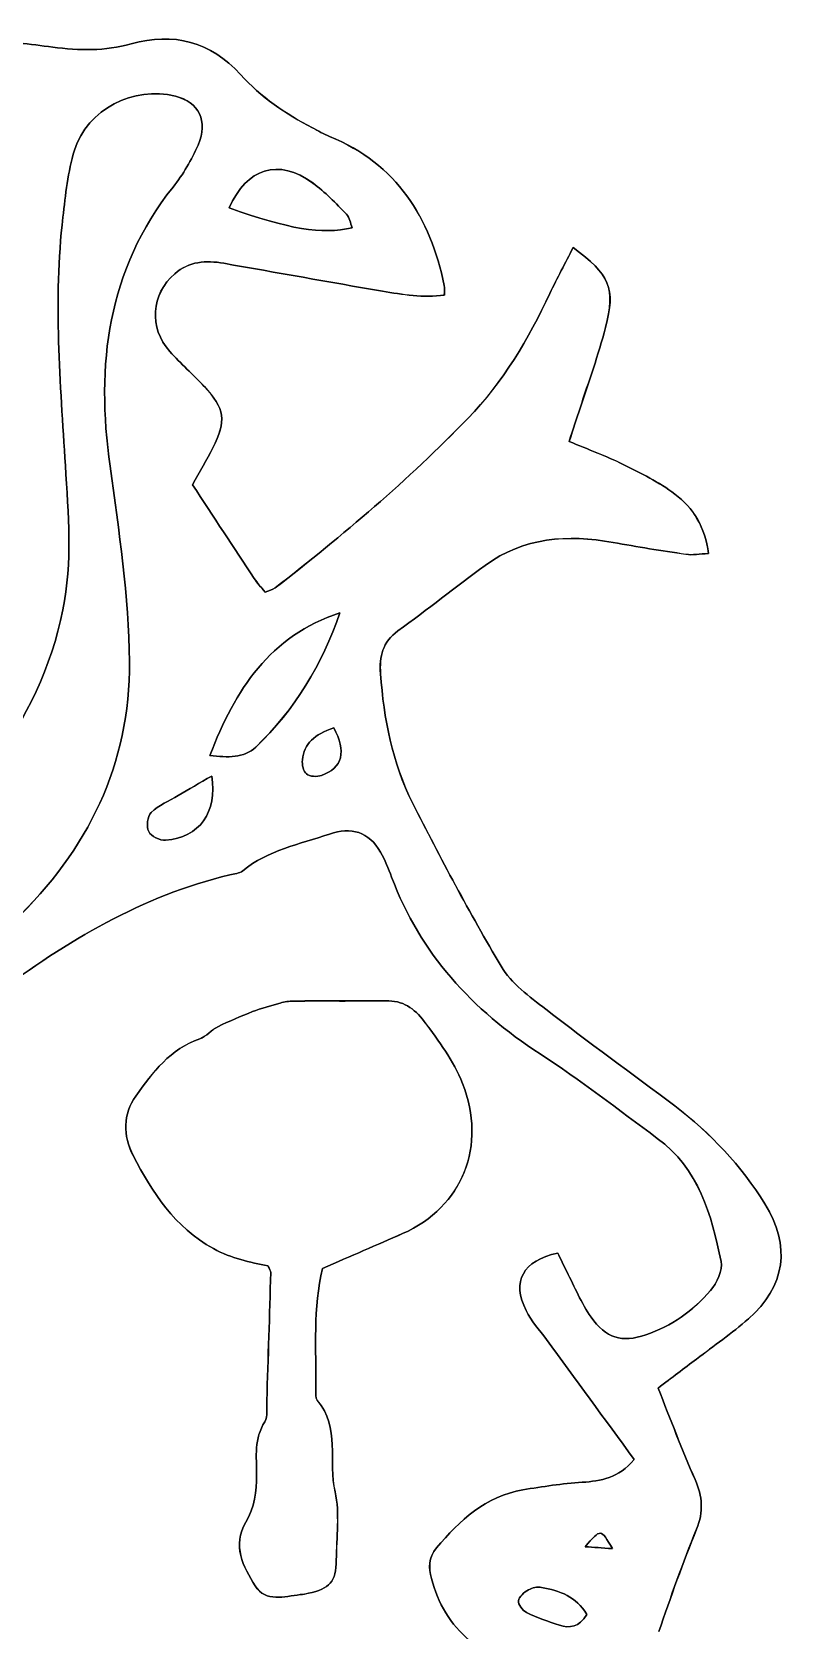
# Model space of a CAD drawing. Extents: x 0 to 300, y 0 to 232.
# Drawn here: x 148.93 to 168.01, y 104.66 to 144.8 of the extents above; entities that cross this region are included whole.
import ezdxf

# ---------------------------------------------------------------- set-up
doc = ezdxf.new("R2010")
doc.units = 0
doc.layers.get('0').update_dxf_attribs({"linetype": 'CONTINUOUS'})

msp = doc.modelspace()

# ---------------------------------------------------------------- linework, layer by layer
at = {"color": 7}
for points in [[(156.978714, 139.884373)], [(156.978714, 139.884373)], [(156.670218, 130.208814)], [(156.670218, 130.208814)], [(156.516256, 127.327037)], [(156.516256, 127.327037)], [(153.450039, 126.113801)], [(153.450039, 126.113801)], [(156.23466, 113.747344)], [(156.23466, 113.747344)], [(164.065824, 108.948198)], [(164.065824, 108.948198)], [(163.518659, 106.707595)], [(163.518659, 106.707595)], [(162.871475, 105.053506)], [(162.871475, 105.053506)]]:
    msp.add_lwpolyline(points, close=True, dxfattribs=at)
for points in [[(149.45347, 144.419952), (148.887274, 144.494501), (148.315497, 144.573628), (147.746582, 144.570766)], [(147.747012, 144.57048), (148.315926, 144.573342), (148.887703, 144.494071), (149.453899, 144.419666)], [(151.425784, 144.502513), (150.770731, 144.318503), (150.118539, 144.332526), (149.45347, 144.419952)], [(149.453899, 144.419666), (150.118969, 144.33224), (150.77116, 144.318217), (151.426214, 144.502227)], [(154.171342, 143.73299), (153.420277, 144.560464), (152.49064, 144.801709), (151.425784, 144.502513)], [(151.426214, 144.502227), (152.491069, 144.801423), (153.420707, 144.560178), (154.171771, 143.732704)], [(155.982827, 142.394552), (155.306739, 142.74297), (154.687172, 143.164362), (154.171342, 143.73299)], [(154.171771, 143.732704), (154.687601, 143.164075), (155.307312, 142.742684), (155.983256, 142.394266)], [(152.536284, 143.189116), (151.487884, 143.455544), (150.323297, 142.863735), (150.000779, 141.830646)], [(150.000779, 141.830359), (150.323297, 142.863449), (151.487884, 143.455258), (152.536284, 143.18883)], [(153.106773, 141.962286), (153.367764, 142.566114), (153.125088, 143.039446), (152.536284, 143.189116)], [(152.536284, 143.18883), (153.125088, 143.03916), (153.367907, 142.565828), (153.106773, 141.962)], [(156.409799, 142.174341), (156.26199, 142.234008), (156.125198, 142.321149), (155.982827, 142.394552)], [(155.983256, 142.394266), (156.125628, 142.320862), (156.262419, 142.233865), (156.410228, 142.174055)], [(159.292577, 138.432038), (158.934573, 140.143218), (158.103379, 141.490384), (156.409799, 142.174341)], [(156.410228, 142.174055), (158.103952, 141.489955), (158.935145, 140.142932), (159.293007, 138.431751)], [(150.000779, 141.830646), (149.832508, 141.291493), (149.777992, 140.712705), (149.711313, 140.147081)], [(149.711313, 140.146795), (149.778135, 140.712419), (149.832651, 141.29135), (150.000779, 141.830359)], [(152.477189, 140.904728), (152.730597, 141.223813), (152.945085, 141.588256), (153.106773, 141.962286)], [(153.106773, 141.962), (152.944942, 141.58797), (152.730454, 141.223526), (152.477189, 140.904442)], [(155.988836, 141.00818), (155.132602, 141.637764), (154.320868, 141.385501), (153.890319, 140.381601)], [(153.890319, 140.381458), (154.320868, 141.385358), (155.132602, 141.637764), (155.988836, 141.008037)], [(150.894072, 133.893454), (150.54079, 136.441265), (150.819667, 138.818087), (152.477189, 140.904728)], [(152.477189, 140.904442), (150.819667, 138.817801), (150.54079, 136.441122), (150.894072, 133.893167)], [(156.836199, 140.222488), (156.566622, 140.497502), (156.297332, 140.781244), (155.988836, 141.00818)], [(155.988836, 141.008037), (156.297332, 140.781101), (156.566622, 140.497359), (156.836199, 140.222345)], [(149.711313, 140.147081), (149.466491, 138.06645), (149.646495, 135.988823), (149.773413, 133.910481)], [(149.773413, 133.910195), (149.646495, 135.988537), (149.466491, 138.066307), (149.711313, 140.146795)], [(153.890319, 140.381601), (155.375851, 139.857186), (156.207044, 139.702223), (156.978714, 139.884373)], [(156.978714, 139.884373), (156.206901, 139.702223), (155.375851, 139.857186), (153.890319, 140.381458)], [(156.978714, 139.884373), (156.93078, 140.003994), (156.914038, 140.143075), (156.836199, 140.222488)], [(156.836199, 140.222345), (156.914038, 140.143075), (156.93078, 140.003994), (156.978714, 139.884373)], [(162.530355, 139.386143), (162.332466, 138.997375), (162.128423, 138.620627), (161.94613, 138.233719)], [(161.946559, 138.233433), (162.128852, 138.620483), (162.332895, 138.997089), (162.530785, 139.385857)], [(163.345666, 137.375911), (163.605083, 138.364071), (163.448975, 138.716495), (162.530355, 139.386143)], [(162.530785, 139.385857), (163.449405, 138.716066), (163.605656, 138.363642), (163.346096, 137.375625)], [(152.520831, 138.729087), (152.882699, 139.040874), (153.304806, 139.070636), (153.750666, 138.992081)], [(153.751095, 138.991795), (153.305378, 139.07035), (152.883271, 139.040588), (152.52126, 138.728801)], [(153.750666, 138.992081), (155.079231, 138.757704), (156.40708, 138.519035), (157.736933, 138.292241)], [(157.737362, 138.291955), (156.407509, 138.518605), (155.07966, 138.757275), (153.751095, 138.991795)], [(152.396202, 136.777091), (151.863345, 137.374051), (151.924873, 138.215404), (152.520831, 138.729087)], [(152.52126, 138.728801), (151.925302, 138.215117), (151.863774, 137.373764), (152.396631, 136.776804)], [(157.736933, 138.292241), (158.247325, 138.205244), (158.761438, 138.119964), (159.294294, 138.194656)], [(159.294724, 138.19437), (158.761867, 138.119678), (158.247897, 138.204958), (157.737362, 138.291955)], [(159.294294, 138.194656), (159.294294, 138.296963), (159.306171, 138.367219), (159.292577, 138.432038)], [(159.293007, 138.431751), (159.3066, 138.366933), (159.294724, 138.296677), (159.294724, 138.19437)], [(161.94613, 138.233719), (161.406691, 137.089164), (160.774675, 136.008998), (159.884529, 135.092954)], [(159.884959, 135.092668), (160.775247, 136.008569), (161.407264, 137.088878), (161.946559, 138.233433)], [(162.704063, 135.350368), (162.921127, 136.024738), (163.166092, 136.691811), (163.345666, 137.375911)], [(163.346096, 137.375625), (163.166521, 136.691381), (162.921413, 136.024452), (162.704492, 135.350082)], [(153.26374, 135.897247), (152.982001, 136.19773), (152.670071, 136.470169), (152.396202, 136.777091)], [(152.396631, 136.776804), (152.6705, 136.469882), (152.982573, 136.197301), (153.264169, 135.896961)], [(153.477941, 134.354338), (153.82407, 135.034288), (153.781859, 135.344501), (153.26374, 135.897247)], [(153.264169, 135.896961), (153.782288, 135.344215), (153.824499, 135.034002), (153.478371, 134.354051)], [(162.430051, 134.518602), (162.534934, 134.836828), (162.621216, 135.092954), (162.704063, 135.350368)], [(162.704492, 135.350082), (162.621645, 135.092668), (162.535363, 134.836542), (162.43048, 134.518316)], [(159.884529, 135.092954), (158.381827, 133.54661), (156.743764, 132.155373), (155.040597, 130.837969)], [(155.041026, 130.837683), (156.744051, 132.155087), (158.382256, 133.546324), (159.884959, 135.092668)], [(163.784515, 133.941245), (163.360547, 134.151011), (162.913829, 134.314846), (162.430051, 134.518602)], [(162.43048, 134.518316), (162.914258, 134.314559), (163.360977, 134.150868), (163.784944, 133.940959)], [(152.967406, 133.430137), (153.148698, 133.756519), (153.323264, 134.050277), (153.477941, 134.354338)], [(153.478371, 134.354051), (153.323693, 134.049991), (153.148984, 133.756233), (152.967836, 133.429851)], [(149.773413, 133.910481), (149.847246, 132.701394), (149.953131, 131.489159), (149.710312, 130.284794)], [(149.710312, 130.284507), (149.953131, 131.488873), (149.847246, 132.701108), (149.773413, 133.910195)], [(151.382, 128.987136), (151.366976, 130.62434), (151.119721, 132.26555), (150.894072, 133.893454)], [(150.894072, 133.893167), (151.119721, 132.265264), (151.366976, 130.624053), (151.382, 128.986849)], [(165.087038, 133.196333), (164.689685, 133.49424), (164.232664, 133.719316), (163.784515, 133.941245)], [(163.784944, 133.940959), (164.233093, 133.719173), (164.689971, 133.493954), (165.087467, 133.196046)], [(154.519617, 131.07163), (154.002785, 131.852028), (153.489961, 132.635145), (152.967406, 133.430137)], [(152.967836, 133.429851), (153.490247, 132.634715), (154.003072, 131.851599), (154.520046, 131.071344)], [(165.93297, 131.70193), (165.845973, 132.362706), (165.550497, 132.848774), (165.087038, 133.196333)], [(165.087467, 133.196046), (165.550927, 132.848488), (165.846402, 132.36242), (165.933399, 131.701643)], [(160.318942, 131.403163), (161.292937, 132.11445), (162.389557, 132.184849), (163.533969, 131.98052)], [(163.534398, 131.980234), (162.389987, 132.184563), (161.293366, 132.114164), (160.319371, 131.402877)], [(163.533969, 131.98052), (164.141804, 131.87206), (164.751212, 131.769896), (165.362195, 131.681468)], [(165.362624, 131.681182), (164.751498, 131.76961), (164.142233, 131.871774), (163.534398, 131.980234)], [(165.362195, 131.681468), (165.530608, 131.657), (165.70775, 131.691913), (165.93297, 131.70193)], [(165.933399, 131.701643), (165.70818, 131.691627), (165.530895, 131.656714), (165.362624, 131.681182)], [(158.126846, 129.756372), (158.867465, 130.291662), (159.580898, 130.864154), (160.318942, 131.403163)], [(160.319371, 131.402877), (159.581327, 130.863868), (158.867751, 130.291376), (158.127275, 129.756086)], [(154.791053, 130.733372), (154.687601, 130.861149), (154.593593, 130.959736), (154.519617, 131.07163)], [(154.520046, 131.071344), (154.594165, 130.95945), (154.688173, 130.860863), (154.791482, 130.733086)], [(155.040597, 130.837969), (154.975349, 130.787459), (154.88363, 130.771147), (154.791053, 130.733372)], [(154.791482, 130.733086), (154.88406, 130.770861), (154.975779, 130.787173), (155.041026, 130.837683)], [(149.710312, 130.284794), (149.420131, 128.846338), (148.794839, 127.558123), (147.925585, 126.387241)], [(147.925585, 126.386954), (148.794696, 127.557837), (149.419988, 128.846052), (149.710312, 130.284507)], [(156.670218, 130.208814), (154.909815, 129.633031), (154.037126, 128.281572), (153.406112, 126.630918)], [(153.406255, 126.630918), (154.037126, 128.281572), (154.909815, 129.633031), (156.670218, 130.208814)], [(154.556247, 126.840827), (155.545552, 127.777333), (156.219636, 128.919885), (156.670218, 130.208814)], [(156.670218, 130.208814), (156.219636, 128.919885), (155.545552, 127.777333), (154.55639, 126.840827)], [(157.690859, 128.679927), (157.658378, 129.118633), (157.741655, 129.478068), (158.126846, 129.756372)], [(158.127275, 129.756086), (157.742227, 129.477782), (157.65895, 129.118347), (157.691288, 128.679641)], [(148.479761, 122.469369), (150.337606, 124.244795), (151.405609, 126.414141), (151.382, 128.987136)], [(151.382, 128.986849), (151.405609, 126.413998), (150.337606, 124.244509), (148.479761, 122.469083)], [(158.495581, 125.435853), (157.98476, 126.446479), (157.773993, 127.551255), (157.690859, 128.679927)], [(157.691288, 128.679641), (157.774422, 127.550826), (157.985189, 126.446049), (158.496011, 125.435567)], [(156.516256, 127.327037), (156.020745, 127.156334), (155.776352, 126.922101), (155.727702, 126.520169)], [(155.727702, 126.520169), (155.776352, 126.922101), (156.020745, 127.156334), (156.516256, 127.327037)], [(156.208904, 126.127394), (156.739472, 126.312263), (156.840348, 126.733369), (156.516256, 127.327037)], [(156.516256, 127.327037), (156.840491, 126.733369), (156.739615, 126.312406), (156.208904, 126.127394)], [(153.406112, 126.630918), (153.855835, 126.580122), (154.250183, 126.551075), (154.556247, 126.840827)], [(154.55639, 126.840827), (154.250326, 126.551075), (153.855835, 126.580122), (153.406255, 126.630918)], [(155.727702, 126.520169), (155.713536, 126.402837), (155.751025, 126.228557), (155.831726, 126.164597)], [(155.831726, 126.164597), (155.751168, 126.228557), (155.71368, 126.402837), (155.727702, 126.520169)], [(152.29089, 124.501065), (153.144119, 124.562592), (153.596418, 125.208488), (153.450039, 126.113801)], [(153.450039, 126.113801), (153.596275, 125.208488), (153.144119, 124.562592), (152.29089, 124.501065)], [(153.450039, 126.113801), (153.143833, 125.9358), (152.87583, 125.781552), (152.609545, 125.624729)], [(152.609545, 125.624729), (152.87583, 125.781552), (153.143833, 125.9358), (153.450039, 126.113801)], [(155.831726, 126.164597), (155.916577, 126.097203), (156.096295, 126.088045), (156.208904, 126.127394)], [(156.208904, 126.127394), (156.096295, 126.088188), (155.916577, 126.097346), (155.831726, 126.164597)], [(152.609545, 125.624729), (152.377171, 125.487794), (152.116466, 125.379191), (151.928021, 125.196182)], [(151.928021, 125.196182), (152.116323, 125.379048), (152.377171, 125.487794), (152.609545, 125.624729)], [(160.719014, 121.337263), (159.928314, 122.67427), (159.196709, 124.048909), (158.495581, 125.435853)], [(158.496011, 125.435567), (159.197138, 124.048623), (159.928743, 122.673984), (160.719443, 121.336977)], [(151.865635, 124.71684), (151.802962, 124.841326), (151.832581, 125.103462), (151.928021, 125.196182)], [(151.928021, 125.196182), (151.832581, 125.103462), (151.803105, 124.841326), (151.865635, 124.71684)], [(157.693578, 124.199294), (157.393524, 124.710974), (156.958538, 124.847765), (156.406365, 124.655742)], [(156.406508, 124.655742), (156.958682, 124.847765), (157.393667, 124.710974), (157.693721, 124.199294)], [(151.865635, 124.71684), (151.92473, 124.599366), (152.148518, 124.490762), (152.29089, 124.501065)], [(152.29089, 124.501065), (152.148518, 124.490762), (151.92473, 124.599366), (151.865635, 124.71684)], [(156.406365, 124.655742), (155.659879, 124.396182), (154.864314, 124.258389), (154.227862, 123.733402)], [(154.228005, 123.733402), (154.864314, 124.258389), (155.660022, 124.396182), (156.406508, 124.655742)], [(157.970022, 123.573144), (157.889464, 123.786487), (157.808334, 124.003693), (157.693578, 124.199294)], [(157.693721, 124.199294), (157.808477, 124.00355), (157.889607, 123.786487), (157.970165, 123.573144)], [(153.903912, 123.629234), (151.69579, 123.109541), (149.803891, 121.952109), (148.009863, 120.633274)], [(148.010006, 120.633274), (149.804034, 121.952109), (151.696076, 123.109541), (153.904055, 123.629234)], [(154.227862, 123.733402), (154.146588, 123.666294), (154.014948, 123.655276), (153.903912, 123.629234)], [(153.904055, 123.629234), (154.014948, 123.655276), (154.146588, 123.666294), (154.228005, 123.733402)], [(161.698732, 119.135293), (159.991559, 120.238067), (158.692899, 121.655918), (157.970022, 123.573144)], [(157.970165, 123.573144), (158.693042, 121.656061), (159.991702, 120.238067), (161.698875, 119.135293)], [(161.843107, 120.254379), (161.431875, 120.572605), (160.974711, 120.90471), (160.719014, 121.337263)], [(160.719443, 121.336977), (160.97514, 120.904424), (161.432304, 120.572175), (161.843537, 120.254092)], [(155.167659, 120.410058), (155.275546, 120.43982), (155.38973, 120.46071), (155.501052, 120.461283)], [(155.501338, 120.461426), (155.390016, 120.46071), (155.275833, 120.439963), (155.167945, 120.410201)], [(155.501052, 120.461283), (156.273151, 120.466291), (157.045535, 120.457419), (157.817491, 120.46858)], [(157.817777, 120.468723), (157.045679, 120.457562), (156.273437, 120.466434), (155.501338, 120.461426)], [(157.817491, 120.46858), (158.247897, 120.474876), (158.537649, 120.287289), (158.790341, 119.944022)], [(158.790627, 119.944165), (158.537935, 120.287432), (158.248184, 120.475019), (157.817777, 120.468723)], [(153.605432, 119.816389), (153.887457, 119.95733), (154.178783, 120.082102), (154.473113, 120.195427)], [(154.473399, 120.19557), (154.178926, 120.082245), (153.8876, 119.957473), (153.605718, 119.816532)], [(154.473113, 120.195427), (154.698905, 120.282281), (154.93414, 120.345954), (155.167659, 120.410058)], [(155.167945, 120.410201), (154.934283, 120.346098), (154.699191, 120.282424), (154.473399, 120.19557)], [(165.085035, 117.827619), (164.009162, 118.64293), (162.910681, 119.428479), (161.843107, 120.254379)], [(161.843537, 120.254092), (162.91111, 119.428193), (164.009734, 118.642644), (165.085464, 117.827333)], [(153.151846, 119.515619), (153.317684, 119.572854), (153.444173, 119.735544), (153.605432, 119.816389)], [(153.605718, 119.816532), (153.444459, 119.73583), (153.31797, 119.57314), (153.152132, 119.515762)], [(158.790341, 119.944022), (159.154069, 119.44937), (159.523377, 118.97847), (159.753748, 118.387949)], [(159.754034, 118.388092), (159.523663, 118.978613), (159.154355, 119.449513), (158.790627, 119.944165)], [(151.543259, 118.074731), (151.964365, 118.669115), (152.410225, 119.259064), (153.151846, 119.515619)], [(153.152132, 119.515762), (152.410368, 119.259207), (151.964651, 118.669258), (151.543545, 118.074874)], [(164.646043, 117.013024), (163.670188, 117.729891), (162.714365, 118.479381), (161.698732, 119.135293)], [(161.698875, 119.135293), (162.714509, 118.479381), (163.670188, 117.729891), (164.646186, 117.013024)], [(151.475865, 116.579326), (151.212584, 117.086284), (151.219453, 117.61771), (151.543259, 118.074731)], [(151.543545, 118.074874), (151.219739, 117.617853), (151.212871, 117.086427), (151.476151, 116.579469)], [(159.753748, 118.387949), (160.360151, 116.833592), (159.76591, 115.288393), (158.242317, 114.619603)], [(158.242603, 114.619746), (159.766053, 115.288536), (160.360437, 116.833735), (159.754034, 118.388092)], [(167.350535, 115.364945), (166.749139, 116.326062), (165.986627, 117.144378), (165.085035, 117.827619)], [(165.085464, 117.827333), (165.987057, 117.144091), (166.749569, 116.325776), (167.350964, 115.364659)], [(166.247046, 113.921195), (166.006087, 115.094367), (165.686001, 116.249367), (164.646043, 117.013024)], [(164.646186, 117.013024), (165.686287, 116.249224), (166.006373, 115.094367), (166.247189, 113.921195)], [(153.491106, 114.244572), (152.510958, 114.791451), (151.961646, 115.643679), (151.475865, 116.579326)], [(151.476151, 116.579469), (151.961932, 115.643822), (152.511244, 114.791594), (153.491392, 114.244715)], [(166.933436, 112.476872), (167.864647, 113.287604), (168.005731, 114.317689), (167.350535, 115.364945)], [(167.350964, 115.364659), (168.006161, 114.317546), (167.865077, 113.287318), (166.933865, 112.476586)], [(156.23466, 113.747344), (156.953673, 114.05956), (157.59914, 114.337292), (158.242603, 114.619746)], [(158.242317, 114.619603), (157.59914, 114.337292), (156.953673, 114.05956), (156.23466, 113.747344)], [(154.863455, 113.80787), (154.409869, 113.903881), (153.947554, 113.989876), (153.491106, 114.244572)], [(153.491392, 114.244715), (153.947697, 113.990163), (154.410155, 113.904024), (154.863741, 113.808013)], [(161.348598, 112.685207), (160.984012, 113.421963), (161.262889, 113.936934), (162.147454, 114.133107)], [(162.147597, 114.133107), (161.263032, 113.936934), (160.984155, 113.421963), (161.348741, 112.685207)], [(162.147454, 114.133107), (162.217423, 113.98587), (162.288967, 113.824611), (162.369811, 113.668216)], [(162.369954, 113.668216), (162.289253, 113.824611), (162.21771, 113.98587), (162.147597, 114.133107)], [(154.832119, 110.432299), (154.86832, 111.503879), (154.902232, 112.575602), (154.933425, 113.647326)], [(154.933711, 113.647469), (154.902518, 112.575745), (154.868606, 111.504165), (154.832405, 110.432442)], [(154.933425, 113.647326), (154.934856, 113.687676), (154.899084, 113.729028), (154.863455, 113.80787)], [(154.863741, 113.808013), (154.89937, 113.729172), (154.934999, 113.687819), (154.933711, 113.647469)], [(156.066103, 110.699729), (156.075404, 111.724376), (155.98855, 112.755177), (156.23466, 113.747344)], [(156.23466, 113.747344), (155.98855, 112.755177), (156.075404, 111.724376), (156.065817, 110.699586)], [(162.369811, 113.668216), (162.568416, 113.283312), (162.735256, 112.87537), (162.980937, 112.522803)], [(162.98108, 112.522803), (162.735399, 112.87537), (162.56856, 113.283169), (162.369954, 113.668216)], [(165.980475, 113.190591), (166.140732, 113.380754), (166.292405, 113.70127), (166.247046, 113.921195)], [(166.247189, 113.921195), (166.292405, 113.70127), (166.140875, 113.380754), (165.980618, 113.190591)], [(164.359296, 112.078803), (164.997752, 112.297155), (165.548065, 112.678196), (165.980475, 113.190591)], [(165.980618, 113.190591), (165.548208, 112.678339), (164.997895, 112.297298), (164.359439, 112.078803)], [(161.86085, 111.960756), (161.685998, 112.199855), (161.478092, 112.423214), (161.348598, 112.685207)], [(161.348741, 112.685207), (161.478235, 112.423357), (161.686141, 112.199855), (161.860993, 111.960756)], [(162.980937, 112.522803), (163.349244, 111.994811), (163.757042, 111.872758), (164.359296, 112.078803)], [(164.359439, 112.078803), (163.757185, 111.872758), (163.349387, 111.994668), (162.98108, 112.522803)], [(165.630769, 111.469538), (166.067185, 111.802502), (166.520057, 112.117008), (166.933436, 112.476872)], [(166.933865, 112.476586), (166.520343, 112.116722), (166.067472, 111.802216), (165.631199, 111.469252)], [(164.065824, 108.948198), (163.316333, 109.971987), (162.588163, 110.966014), (161.86085, 111.960756)], [(161.860993, 111.960756), (162.588019, 110.965871), (163.31619, 109.971987), (164.065824, 108.948198)], [(164.6635, 110.740222), (165.013634, 111.004075), (165.323418, 111.235018), (165.630769, 111.469538)], [(165.631199, 111.469252), (165.32399, 111.234732), (165.014063, 111.003789), (164.663929, 110.739936)], [(154.78304, 109.894004), (154.869322, 110.028936), (154.825966, 110.250149), (154.832119, 110.432299)], [(154.832405, 110.432442), (154.826252, 110.250435), (154.869608, 110.029222), (154.783326, 109.894148)], [(156.065817, 110.699586), (156.065817, 110.609154), (156.052939, 110.490535), (156.102161, 110.432585)], [(156.102448, 110.432728), (156.053226, 110.490678), (156.065388, 110.609298), (156.066103, 110.699729)], [(156.102161, 110.432585), (156.679804, 109.751203), (156.377175, 108.895256), (156.54888, 108.133173)], [(156.549166, 108.133316), (156.377461, 108.895399), (156.680091, 109.75149), (156.102448, 110.432728)], [(165.59557, 108.442098), (165.265038, 109.190015), (164.978435, 109.956963), (164.6635, 110.740222)], [(164.663929, 110.739936), (164.978721, 109.956677), (165.265468, 109.189729), (165.595999, 108.441812)], [(154.577996, 108.560718), (154.575134, 109.011872), (154.512033, 109.47018), (154.78304, 109.894004)], [(154.783326, 109.894148), (154.512319, 109.470323), (154.575564, 109.012015), (154.578282, 108.560861)], [(162.757864, 108.374847), (163.229909, 108.404896), (163.664608, 108.476153), (164.065824, 108.948198)], [(164.065824, 108.948198), (163.664608, 108.476153), (163.229909, 108.404896), (162.758007, 108.374847)], [(154.305987, 107.376385), (154.522621, 107.744548), (154.580572, 108.140327), (154.577996, 108.560718)], [(154.578282, 108.560861), (154.580858, 108.14047), (154.522764, 107.744691), (154.306273, 107.376528)], [(161.269327, 108.184112), (161.762835, 108.265958), (162.259634, 108.343225), (162.757864, 108.374847)], [(162.758007, 108.374847), (162.259777, 108.343225), (161.762978, 108.265958), (161.269471, 108.184112)], [(165.631485, 107.198813), (165.809199, 107.63709), (165.782871, 108.01856), (165.59557, 108.442098)], [(165.595999, 108.441812), (165.7833, 108.018131), (165.809628, 107.636803), (165.631914, 107.198527)], [(156.54888, 108.133173), (156.671649, 107.588011), (156.584795, 106.993912), (156.578785, 106.42185)], [(156.579071, 106.421993), (156.585081, 106.994055), (156.671935, 107.588154), (156.549166, 108.133316)], [(159.095976, 106.726339), (159.687212, 107.418738), (160.327527, 108.027861), (161.269327, 108.184112)], [(161.269471, 108.184112), (160.32767, 108.027718), (159.687212, 107.418595), (159.096119, 106.726339)], [(154.54108, 105.775668), (154.240883, 106.256155), (153.957856, 106.784576), (154.305987, 107.376385)], [(154.306273, 107.376528), (153.957999, 106.784719), (154.241169, 106.256441), (154.541366, 105.775811)], [(163.518659, 106.707595), (163.228907, 107.214267), (163.225187, 107.214267), (162.830123, 106.756531)], [(162.830123, 106.756531), (163.22533, 107.214267), (163.228907, 107.214267), (163.518659, 106.707595)], [(164.683675, 104.623815), (164.979723, 105.489207), (165.288076, 106.351451), (165.631485, 107.198813)], [(165.631914, 107.198527), (165.288505, 106.351165), (164.980152, 105.488921), (164.684104, 104.623529)], [(156.578785, 106.42185), (156.573061, 105.873969), (156.417812, 105.697542), (155.87823, 105.586936)], [(155.878516, 105.587079), (156.418098, 105.697685), (156.573348, 105.874112), (156.579071, 106.421993)], [(158.972062, 105.95653), (158.904811, 106.227537), (158.883491, 106.477511), (159.095976, 106.726339)], [(159.096119, 106.726339), (158.883634, 106.477511), (158.904954, 106.227537), (158.972205, 105.95653)], [(162.830123, 106.756531), (163.060923, 106.739933), (163.239209, 106.727341), (163.518659, 106.707595)], [(163.518659, 106.707595), (163.239209, 106.727484), (163.060923, 106.740076), (162.830123, 106.756531)], [(155.675332, 105.552022), (155.271969, 105.509525), (154.807651, 105.348838), (154.54108, 105.775668)], [(154.541366, 105.775811), (154.807794, 105.348982), (155.272112, 105.509669), (155.675618, 105.552165)], [(155.87823, 105.586936), (155.810979, 105.573199), (155.743442, 105.559177), (155.675332, 105.552022)], [(155.675618, 105.552165), (155.743728, 105.55932), (155.811265, 105.573342), (155.878516, 105.587079)], [(159.928028, 104.398453), (159.455411, 104.803819), (159.125881, 105.337105), (158.972062, 105.95653)], [(158.972205, 105.95653), (159.125881, 105.337105), (159.455554, 104.803819), (159.928171, 104.398453)], [(161.412129, 105.674076), (161.304384, 105.610688), (161.168165, 105.501513), (161.15543, 105.398347)], [(161.15543, 105.398347), (161.168165, 105.501513), (161.304384, 105.610545), (161.412129, 105.674076)], [(161.738797, 105.731883), (161.634915, 105.750627), (161.50256, 105.727304), (161.412129, 105.674076)], [(161.412129, 105.674076), (161.50256, 105.727304), (161.635058, 105.750627), (161.738797, 105.731883)], [(162.871475, 105.053506), (162.61306, 105.50881), (162.189951, 105.65018), (161.738797, 105.731883)], [(161.738797, 105.731883), (162.189951, 105.65018), (162.61306, 105.50881), (162.871475, 105.053506)], [(161.15543, 105.398347), (161.144126, 105.306342), (161.262316, 105.150949), (161.361762, 105.102299)], [(161.361762, 105.102299), (161.262316, 105.151092), (161.144126, 105.306485), (161.15543, 105.398347)], [(161.361762, 105.102299), (161.624899, 104.973521), (161.905923, 104.878368), (162.185372, 104.786792)], [(162.185372, 104.786792), (161.905923, 104.878368), (161.624899, 104.973521), (161.361762, 105.102299)], [(162.185372, 104.786792), (162.442357, 104.702657), (162.678594, 104.727697), (162.871475, 105.053506)], [(162.871475, 105.053506), (162.678594, 104.727697), (162.442357, 104.702657), (162.185372, 104.786792)]]:
    msp.add_open_spline(points, degree=3, dxfattribs=at)

doc.saveas('drawing.dxf')
